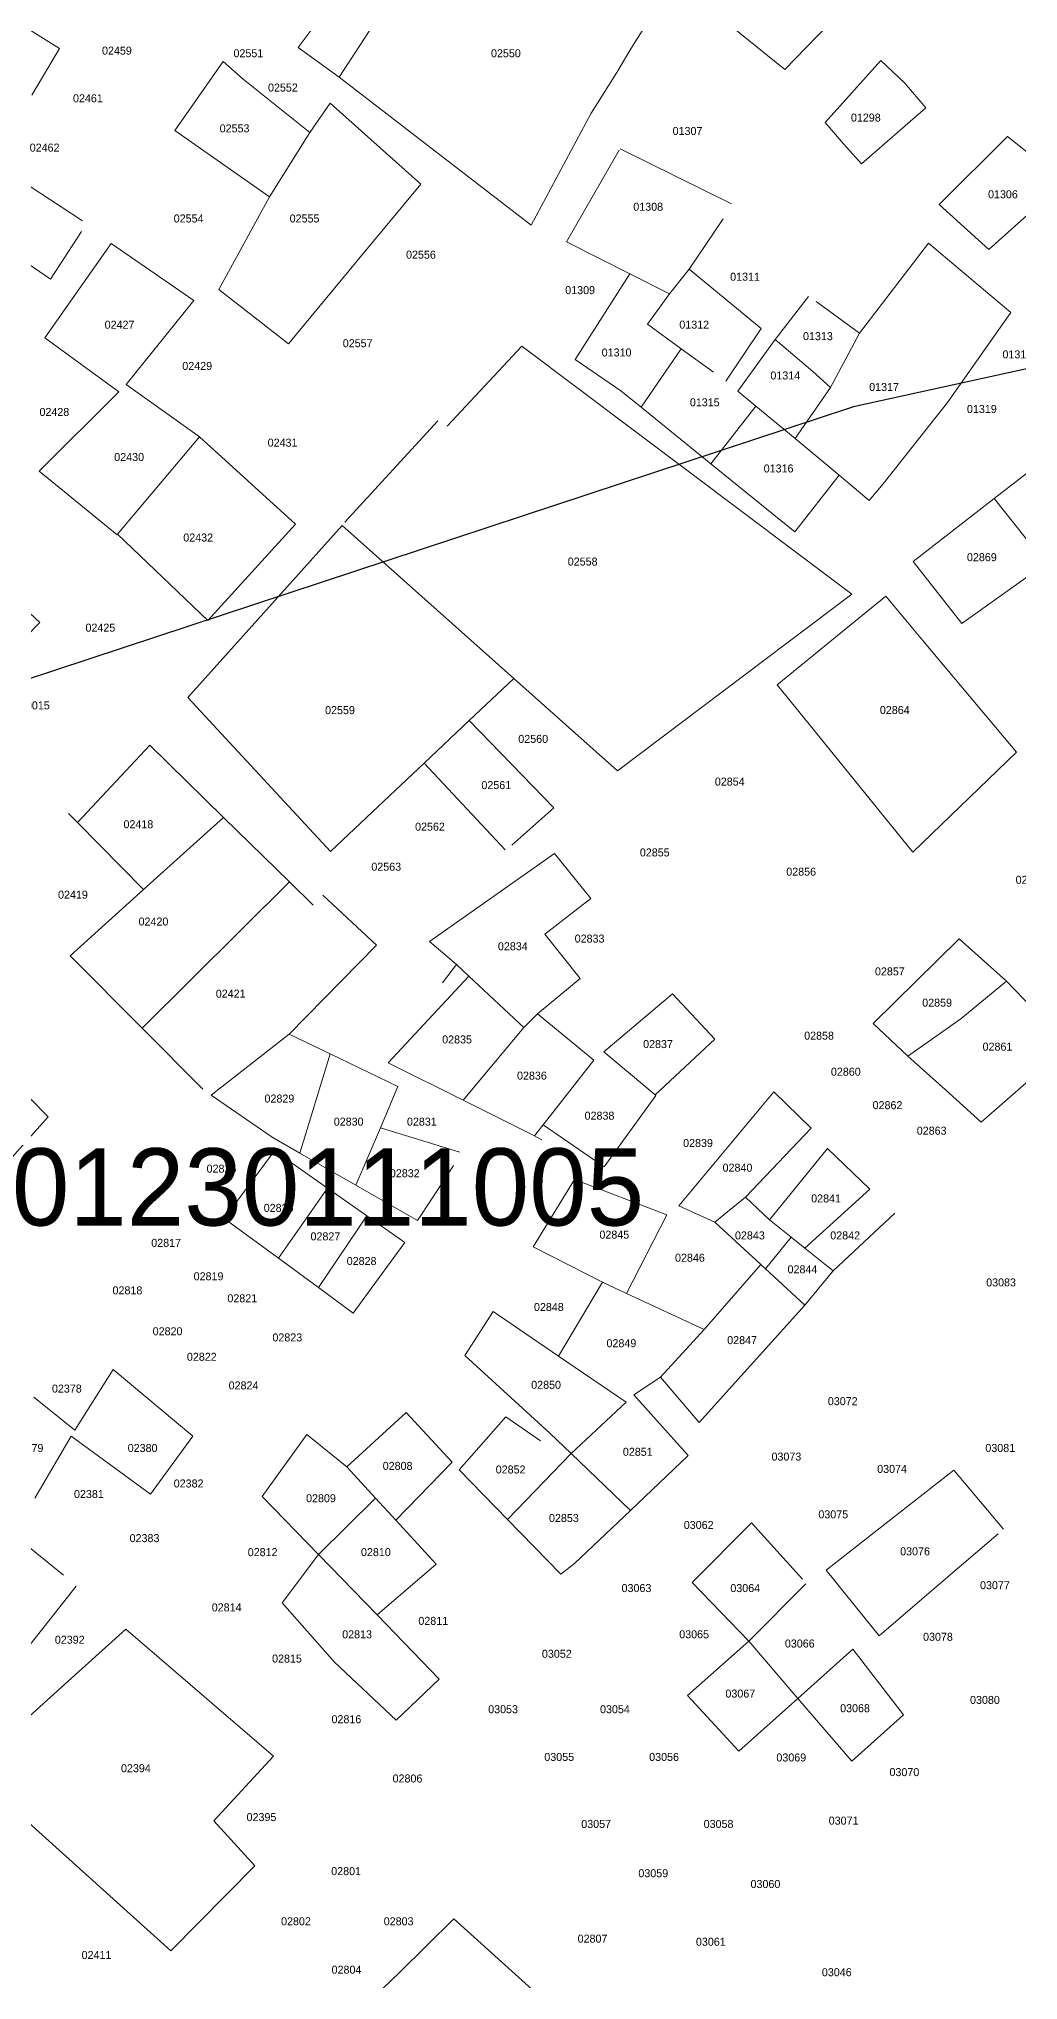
# Model space of a CAD drawing. Header units: metres. Extents: x 245232 to 248406, y 1633796 to 1637634.
# Drawn here: x 247882.7 to 248066.1, y 1635560.7 to 1635924.5 of the extents above; entities that cross this region are included whole.
import ezdxf
from ezdxf.enums import TextEntityAlignment as Align

# ---------------------------------------------------------------- set-up
doc = ezdxf.new("R2010")
doc.units = ezdxf.units.M
doc.header["$MEASUREMENT"] = 0
doc.layers.add('historique_numero_parcelle', color=7, linetype='Continuous')
doc.layers.add('limites_sections', color=7, linetype='Continuous')
doc.layers.add('LIMITES_PARCELLES', color=7, linetype='Continuous', lineweight=0, true_color=0xffffff)
doc.styles.add('Style-FANCY', font='FANCY.shx')

msp = doc.modelspace()

# ---------------------------------------------------------------- linework, layer by layer
at = {"layer": 'limites_parcelles'}
for p, q in [((247938.933, 1635917.349), (247951.213, 1635936.342)), ((247872.634, 1635931.376), (247886.557, 1635922.695)), ((247931.247, 1635922.869), (247938.572, 1635932.731)), ((248022.391, 1635918.766), (248007.178, 1635931.069)), ((247996.938, 1635928.053), (247993.552, 1635922.655)), ((248030.461, 1635927.1), (248022.391, 1635918.766)), ((247886.557, 1635922.695), (247881.403, 1635913.992)), ((247908.171, 1635907.336), (247917.189, 1635920.278)), ((247917.189, 1635920.278), (247920.954, 1635916.95)), ((247938.933, 1635917.349), (247931.247, 1635922.869)), ((247993.552, 1635922.655), (247990.906, 1635918.21)), ((248029.932, 1635908.844), (248040.383, 1635920.486)), ((248040.383, 1635920.486), (248044.881, 1635916.244)), ((247920.954, 1635916.95), (247933.438, 1635906.939)), ((247974.886, 1635889.632), (247938.933, 1635917.349)), ((247990.906, 1635918.21), (247986.143, 1635910.59)), ((248044.881, 1635916.244), (248048.785, 1635911.578)), ((247933.438, 1635906.939), (247937.275, 1635912.495)), ((247937.275, 1635912.495), (247954.208, 1635897.282)), ((247986.143, 1635910.59), (247974.886, 1635889.632)), ((248048.785, 1635911.578), (248036.746, 1635901.127)), ((247925.898, 1635894.9), (247908.171, 1635907.336)), ((247925.898, 1635894.9), (247933.438, 1635906.939)), ((248033.372, 1635904.875), (248029.932, 1635908.844)), ((248051.298, 1635893.454), (248064.102, 1635906.237)), ((248064.102, 1635906.237), (248070.493, 1635901.111)), ((247981.487, 1635886.497), (247991.351, 1635903.654)), ((247991.533, 1635903.928), (248012.4, 1635893.594)), ((248036.746, 1635901.127), (248033.372, 1635904.875)), ((247874.106, 1635901.415), (247890.84, 1635890.402)), ((247916.373, 1635877.57), (247925.898, 1635894.9)), ((247954.208, 1635897.282), (247942.332, 1635882.929)), ((248074.565, 1635897.576), (248060.621, 1635885.072)), ((247884.86, 1635879.507), (247867.629, 1635891.334)), ((248010.817, 1635890.766), (248004.467, 1635881.373)), ((248060.621, 1635885.072), (248051.298, 1635893.454)), ((247890.708, 1635888.418), (247884.86, 1635879.507)), ((247883.785, 1635868.478), (247896.264, 1635886.169)), ((247896.264, 1635886.169), (247911.742, 1635875.453)), ((247993.372, 1635880.483), (247981.487, 1635886.497)), ((248036.349, 1635869.335), (248049.284, 1635886.206)), ((248049.284, 1635886.206), (248064.685, 1635873.243)), ((247942.332, 1635882.929), (247929.47, 1635867.384)), ((247983.117, 1635864.434), (247993.372, 1635880.483)), ((248000.763, 1635876.743), (247993.372, 1635880.483)), ((248004.467, 1635881.373), (248000.763, 1635876.743)), ((248004.467, 1635881.373), (248017.94, 1635870.23)), ((247929.47, 1635867.384), (247916.373, 1635877.57)), ((247996.661, 1635871.054), (248000.763, 1635876.743)), ((248020.606, 1635868.144), (248026.824, 1635876.256)), ((247911.742, 1635875.453), (247899.042, 1635859.711)), ((248028.279, 1635875.288), (248036.349, 1635869.335)), ((248064.685, 1635873.243), (248058.454, 1635864.355)), ((248002.997, 1635866.431), (247996.661, 1635871.054)), ((248017.94, 1635870.23), (248011.346, 1635860.339)), ((248030.925, 1635859.148), (248036.349, 1635869.335)), ((247897.702, 1635858.377), (247883.785, 1635868.478)), ((247959.178, 1635851.901), (247973.148, 1635866.929)), ((247973.148, 1635866.929), (248034.955, 1635820.469)), ((247995.458, 1635855.493), (248002.997, 1635866.431)), ((248009.013, 1635862.041), (248002.997, 1635866.431)), ((248013.595, 1635858.487), (248020.606, 1635868.144)), ((248020.606, 1635868.144), (248027.618, 1635862.191)), ((247991.669, 1635858.569), (247983.117, 1635864.434)), ((248027.618, 1635862.191), (248030.925, 1635859.148)), ((248058.454, 1635864.355), (248052.841, 1635856.346)), ((247882.722, 1635843.472), (247897.702, 1635858.377)), ((247899.042, 1635859.711), (247912.801, 1635849.921)), ((247995.458, 1635855.493), (247991.669, 1635858.569)), ((248016.957, 1635855.698), (248013.595, 1635858.487)), ((248024.299, 1635849.61), (248030.925, 1635859.148)), ((248000.849, 1635851.117), (247995.458, 1635855.493)), ((248016.957, 1635855.698), (248008.549, 1635844.867)), ((248016.957, 1635855.698), (248024.299, 1635849.61)), ((248052.841, 1635856.346), (248040.776, 1635841.106)), ((247940.022, 1635833.909), (247957.379, 1635852.959)), ((248008.549, 1635844.867), (248000.849, 1635851.117)), ((247897.41, 1635831.666), (247912.801, 1635849.921)), ((247912.801, 1635849.921), (247930.728, 1635833.585)), ((248024.299, 1635849.61), (248032.59, 1635842.734)), ((247897.341, 1635831.584), (247882.722, 1635843.472)), ((248024.266, 1635832.11), (248008.549, 1635844.867)), ((248061.592, 1635838.361), (248071.787, 1635846.266)), ((248032.59, 1635842.734), (248024.266, 1635832.11)), ((248038.201, 1635838.024), (248032.59, 1635842.734)), ((248040.776, 1635841.106), (248038.201, 1635838.024)), ((248046.412, 1635826.593), (248061.592, 1635838.361)), ((248071.238, 1635826.216), (248061.592, 1635838.361)), ((247910.6, 1635801.101), (247939.499, 1635833.326)), ((247930.728, 1635833.585), (247914.325, 1635815.516)), ((247939.499, 1635833.326), (247971.647, 1635804.644)), ((247897.41, 1635831.666), (247897.341, 1635831.584)), ((247914.325, 1635815.516), (247897.41, 1635831.666)), ((247869.265, 1635827.806), (247882.846, 1635815.159)), ((248055.553, 1635814.931), (248046.412, 1635826.593)), ((248069.711, 1635825.044), (248055.553, 1635814.931)), ((248034.955, 1635820.469), (247991.053, 1635787.331)), ((248032.215, 1635812.612), (248041.305, 1635820.045)), ((248041.305, 1635820.045), (248048.509, 1635811.438)), ((247882.846, 1635815.159), (247868.352, 1635800.239)), ((248020.985, 1635803.429), (248032.215, 1635812.612)), ((248048.509, 1635811.438), (248065.752, 1635790.835)), ((247971.647, 1635804.644), (247963.288, 1635796.746)), ((247991.053, 1635787.331), (247971.647, 1635804.644)), ((248027.699, 1635795.148), (248020.985, 1635803.429)), ((247937.32, 1635772.209), (247910.6, 1635801.101)), ((247963.288, 1635796.746), (247954.868, 1635788.79)), ((247963.288, 1635796.746), (247979.148, 1635780.384)), ((248046.385, 1635772.103), (248027.699, 1635795.148)), ((247889.928, 1635777.623), (247903.475, 1635792.128)), ((247903.475, 1635792.128), (247917.271, 1635778.609)), ((248065.752, 1635790.835), (248046.385, 1635772.103)), ((247954.868, 1635788.79), (247945.117, 1635779.577)), ((247969.995, 1635772.535), (247954.868, 1635788.79)), ((247889.928, 1635777.623), (247888.246, 1635779.327)), ((247902.298, 1635765.088), (247917.271, 1635778.609)), ((247917.271, 1635778.609), (247929.6, 1635766.529)), ((247945.117, 1635779.577), (247937.32, 1635772.209)), ((247979.148, 1635780.384), (247971.243, 1635773.373)), ((247902.298, 1635765.088), (247889.928, 1635777.623)), ((247955.844, 1635755.354), (247979.233, 1635771.864)), ((247979.233, 1635771.864), (247986.057, 1635763.416)), ((247888.561, 1635752.665), (247902.298, 1635765.088)), ((247929.6, 1635766.529), (247902.043, 1635739.094)), ((247929.6, 1635766.529), (247934.082, 1635762.136)), ((247935.881, 1635764.033), (247945.949, 1635754.64)), ((247986.057, 1635763.416), (247977.421, 1635756.739)), ((247977.421, 1635756.739), (247984.091, 1635748.398)), ((247902.043, 1635739.094), (247888.561, 1635752.665)), ((247945.949, 1635754.64), (247929.545, 1635737.971)), ((247960.924, 1635751.015), (247955.844, 1635755.354)), ((248038.913, 1635740.004), (248055.03, 1635755.825)), ((248055.03, 1635755.825), (248063.9, 1635747.946)), ((247948.118, 1635732.6), (247963.213, 1635748.866)), ((247958.278, 1635747.629), (247960.924, 1635751.015)), ((247963.213, 1635748.866), (247960.924, 1635751.015)), ((247973.484, 1635739.223), (247963.213, 1635748.866)), ((247984.091, 1635748.398), (247976.058, 1635741.808)), ((247988.487, 1635734.683), (248001.353, 1635745.512)), ((248001.353, 1635745.512), (248009.29, 1635737.045)), ((248055.328, 1635740.855), (248063.9, 1635747.946)), ((248063.9, 1635747.946), (248076.297, 1635734.991)), ((247973.484, 1635739.223), (247976.058, 1635741.808)), ((247976.058, 1635741.808), (247986.642, 1635733.129)), ((247913.408, 1635727.654), (247902.043, 1635739.094)), ((247921.26, 1635731.495), (247929.545, 1635737.971)), ((247929.545, 1635737.971), (247937.239, 1635734.266)), ((247962.122, 1635725.598), (247973.484, 1635739.223)), ((248045.451, 1635733.839), (248038.913, 1635740.004)), ((248045.451, 1635733.839), (248055.328, 1635740.855)), ((247998.092, 1635726.639), (247988.487, 1635734.683)), ((248009.29, 1635737.045), (247998.092, 1635726.639)), ((247914.966, 1635726.573), (247921.26, 1635731.495)), ((247937.239, 1635734.266), (247931.595, 1635715.664)), ((247937.239, 1635734.266), (247937.239, 1635734.266)), ((247937.239, 1635734.266), (247949.946, 1635728.146)), ((247962.122, 1635725.598), (247948.118, 1635732.6)), ((247986.642, 1635733.129), (247977.162, 1635721.008)), ((248052.454, 1635727.52), (248045.451, 1635733.839)), ((247877.686, 1635729.372), (247884.433, 1635722.493)), ((247949.946, 1635728.146), (247946.666, 1635720.455)), ((248002.57, 1635705.824), (248020.353, 1635727.186)), ((248020.353, 1635727.186), (248027.308, 1635720.376)), ((248059.138, 1635721.488), (248052.454, 1635727.52)), ((248068.028, 1635729.214), (248059.138, 1635721.488)), ((247926.369, 1635718.657), (247914.966, 1635726.573)), ((247975.514, 1635718.902), (247962.122, 1635725.598)), ((247998.239, 1635726.516), (247988.547, 1635713.127)), ((247998.092, 1635726.639), (247998.239, 1635726.516)), ((247884.433, 1635722.493), (247870.013, 1635706.354)), ((247946.666, 1635720.455), (247942.064, 1635709.667)), ((247946.666, 1635720.455), (247961.55, 1635715.849)), ((247977.162, 1635721.008), (247975.514, 1635718.902)), ((247988.547, 1635713.127), (247977.162, 1635721.008)), ((248027.308, 1635720.376), (248015.005, 1635707.412)), ((247917.385, 1635703.431), (247926.797, 1635716.129)), ((247931.572, 1635715.677), (247926.369, 1635718.657)), ((247926.797, 1635716.129), (247936.744, 1635709.137)), ((247976.905, 1635718.207), (247975.514, 1635718.902)), ((248019.503, 1635703.178), (248030.351, 1635716.54)), ((248030.351, 1635716.54), (248038.296, 1635708.919)), ((247931.595, 1635715.664), (247931.572, 1635715.677)), ((247941.954, 1635709.73), (247931.595, 1635715.664)), ((247960.369, 1635713.365), (247956.143, 1635706.903)), ((247931.93, 1635702.234), (247936.744, 1635709.137)), ((247936.744, 1635709.137), (247944.128, 1635703.945)), ((247942.064, 1635709.667), (247941.954, 1635709.73)), ((247953.622, 1635703.046), (247942.064, 1635709.667)), ((247975.258, 1635698.146), (247982.99, 1635710.719)), ((247982.99, 1635710.719), (248000.321, 1635704.105)), ((248038.296, 1635708.919), (248026.163, 1635697.87)), ((247956.143, 1635706.903), (247953.622, 1635703.046)), ((248009.277, 1635702.764), (248002.57, 1635705.824)), ((248009.277, 1635702.764), (248015.005, 1635707.412)), ((248015.005, 1635707.412), (248019.503, 1635703.178)), ((247927.567, 1635695.976), (247917.385, 1635703.431)), ((247927.567, 1635695.976), (247931.93, 1635702.234)), ((247944.128, 1635703.945), (247935.087, 1635690.472)), ((247944.128, 1635703.945), (247951.24, 1635698.945)), ((248000.321, 1635704.105), (247992.741, 1635689.402)), ((248009.277, 1635702.764), (248017.876, 1635694.826)), ((248023.594, 1635699.918), (248019.503, 1635703.178)), ((248042.963, 1635704.443), (248031.464, 1635693.645)), ((247951.24, 1635698.945), (247946.119, 1635691.93)), ((247988.243, 1635691.519), (247975.258, 1635698.146)), ((248023.594, 1635699.918), (248018.748, 1635694.02)), ((248026.163, 1635697.87), (248023.594, 1635699.918)), ((247935.087, 1635690.472), (247927.567, 1635695.976)), ((248007.293, 1635682.655), (248017.876, 1635694.826)), ((248017.876, 1635694.826), (248017.876, 1635694.826)), ((248017.876, 1635694.826), (248026.113, 1635687.207)), ((248031.464, 1635693.645), (248026.163, 1635697.87)), ((247946.119, 1635691.93), (247941.583, 1635685.716)), ((247979.988, 1635677.646), (247988.243, 1635691.519)), ((247992.741, 1635689.402), (247988.243, 1635691.519)), ((248031.391, 1635693.576), (248026.113, 1635687.207)), ((248031.464, 1635693.645), (248031.391, 1635693.576)), ((247941.583, 1635685.716), (247935.087, 1635690.472)), ((248007.293, 1635682.655), (247992.741, 1635689.402)), ((248026.113, 1635687.207), (248006.357, 1635665.212)), ((247962.485, 1635677.778), (247967.777, 1635685.981)), ((247967.777, 1635685.981), (247979.988, 1635677.646)), ((247999.13, 1635673.677), (248007.293, 1635682.655)), ((247978.36, 1635663.226), (247962.485, 1635677.778)), ((247979.988, 1635677.646), (247992.648, 1635669.004)), ((247889.427, 1635663.752), (247896.599, 1635675.114)), ((247896.599, 1635675.114), (247911.518, 1635662.668)), ((247999.13, 1635673.677), (247994.103, 1635670.37)), ((248006.357, 1635665.212), (247999.13, 1635673.677)), ((247881.756, 1635669.92), (247889.427, 1635663.752)), ((247992.648, 1635669.004), (247982.388, 1635659.364)), ((247994.103, 1635670.37), (248004.289, 1635658.993)), ((247940.392, 1635656.876), (247951.505, 1635667.063)), ((247951.505, 1635667.063), (247960.101, 1635657.779)), ((247961.427, 1635656.347), (247970.158, 1635666.269)), ((247970.158, 1635666.269), (247976.64, 1635661.771)), ((247888.733, 1635662.653), (247881.946, 1635650.991)), ((247903.575, 1635651.799), (247888.733, 1635662.653)), ((247911.518, 1635662.668), (247903.575, 1635651.799)), ((247924.517, 1635651.32), (247932.852, 1635662.962)), ((247932.852, 1635662.962), (247940.392, 1635656.876)), ((247982.388, 1635659.364), (247978.36, 1635663.226)), ((247970.456, 1635647.044), (247982.388, 1635659.364)), ((247982.388, 1635659.364), (247993.483, 1635648.724)), ((248004.289, 1635658.993), (247993.483, 1635648.724)), ((247940.392, 1635656.876), (247945.748, 1635651.032)), ((247960.101, 1635657.779), (247949.533, 1635646.9)), ((247970.456, 1635647.044), (247961.427, 1635656.347)), ((248041.12, 1635646.124), (248054.03, 1635656.275)), ((248054.03, 1635656.275), (248063.33, 1635645.196)), ((247935.058, 1635640.447), (247924.517, 1635651.32)), ((247935.058, 1635640.447), (247945.748, 1635651.032)), ((247945.748, 1635651.032), (247949.533, 1635646.9)), ((247980.449, 1635636.746), (247970.456, 1635647.044)), ((247993.483, 1635648.724), (247982.99, 1635638.752)), ((247877.282, 1635644.795), (247887.282, 1635636.6)), ((247949.533, 1635646.9), (247957.081, 1635638.664)), ((248005.044, 1635635.215), (248016.163, 1635646.423)), ((248016.163, 1635646.423), (248025.721, 1635635.842)), ((248030.158, 1635637.504), (248041.12, 1635646.124)), ((248062.313, 1635644.323), (248051.624, 1635635.154)), ((247928.259, 1635631.429), (247935.058, 1635640.447)), ((247946.029, 1635629.13), (247935.058, 1635640.447)), ((247957.081, 1635638.664), (247946.029, 1635629.13)), ((247982.99, 1635638.752), (247980.449, 1635636.746)), ((248040.072, 1635625.244), (248030.158, 1635637.504)), ((247889.659, 1635634.55), (247880.352, 1635622.728)), ((248015.627, 1635624.209), (248005.044, 1635635.215)), ((248026.349, 1635634.965), (248015.627, 1635624.209)), ((248051.624, 1635635.154), (248040.072, 1635625.244)), ((247938.079, 1635620.287), (247928.259, 1635631.429)), ((247946.029, 1635629.13), (247957.677, 1635617.116)), ((247887.575, 1635616.159), (247899.003, 1635626.493)), ((247899.003, 1635626.493), (247926.631, 1635602.692)), ((248004.157, 1635614.014), (248015.627, 1635624.209)), ((248015.627, 1635624.209), (248024.818, 1635613.492)), ((248024.818, 1635613.492), (248035.107, 1635622.725)), ((248035.107, 1635622.725), (248044.638, 1635610.442)), ((247949.584, 1635609.419), (247938.079, 1635620.287)), ((247875.508, 1635605.247), (247887.575, 1635616.159)), ((247957.677, 1635617.116), (247949.584, 1635609.419)), ((248013.775, 1635603.583), (248004.157, 1635614.014)), ((248024.818, 1635613.492), (248013.775, 1635603.583)), ((248034.917, 1635601.715), (248024.818, 1635613.492)), ((248044.638, 1635610.442), (248034.917, 1635601.715)), ((247926.631, 1635602.692), (247915.433, 1635590.572)), ((247907.416, 1635566.168), (247870.269, 1635599.664)), ((247915.433, 1635590.572), (247923.126, 1635582.142)), ((247923.126, 1635582.142), (247907.416, 1635566.168)), ((247950.305, 1635562.182), (247960.404, 1635572.184)), ((247960.404, 1635572.184), (247981.416, 1635553.173)), ((247939.445, 1635551.811), (247950.305, 1635562.182))]:
    msp.add_line(p, q, dxfattribs=at)
at = {"layer": 'limites_sections', "flags": 128}
msp.add_lwpolyline([(248216.648, 1636235.955), (248272.648, 1636198.72), (248243.07, 1636149.637), (248141.915, 1635980.173), (248141.915, 1635980.173), (248171.545, 1635933.921), (248161.57, 1635940.749), (248124.197, 1635949.612), (248109.512, 1635952.231), (248095.534, 1635961.94), (248141.407, 1635889.947), (248132.348, 1635883.927), (248124.684, 1635878.833), (248123.24, 1635877.874), (248116.477, 1635873.38), (248103.857, 1635870.612), (248059.742, 1635860.935), (248035.235, 1635855.56), (247736.285, 1635756.84)], dxfattribs=at)

# ---------------------------------------------------------------- texts
at = {"layer": 'historique_numero_parcelle', "style": 'Style-FANCY'}
for s, p in [('02459', (247897.314, 1635922.309)), ('02551', (247921.932, 1635921.821)), ('02550', (247970.157, 1635921.821)), ('02461', (247891.876, 1635913.377)), ('02552', (247928.397, 1635915.391)), ('01298', (248037.56, 1635909.766)), ('02553', (247919.345, 1635907.742)), ('01307', (248004.165, 1635907.25)), ('02462', (247883.771, 1635904.137)), ('01306', (248063.235, 1635895.392)), ('02554', (247910.736, 1635890.858)), ('02555', (247932.449, 1635890.858)), ('01308', (247996.804, 1635893.056)), ('02556', (247954.247, 1635884.075)), ('01311', (248014.938, 1635879.941)), ('01309', (247984.056, 1635877.425)), ('02427', (247897.808, 1635870.947)), ('01312', (248005.422, 1635870.957)), ('01313', (248028.583, 1635868.801)), ('02557', (247942.396, 1635867.479)), ('01310', (247990.879, 1635865.747)), ('01318', (248065.928, 1635865.387)), ('02429', (247912.35, 1635863.222)), ('01314', (248022.478, 1635861.435)), ('01317', (248040.971, 1635859.278)), ('02428', (247885.599, 1635854.597)), ('01315', (248007.397, 1635856.404)), ('01319', (248059.285, 1635855.146)), ('02431', (247928.33, 1635848.848)), ('02430', (247899.603, 1635846.153)), ('01316', (248021.222, 1635844.007)), ('02432', (247912.53, 1635831.061)), ('02558', (247984.528, 1635826.558)), ('02869', (248059.285, 1635827.376)), ('02425', (247894.217, 1635814.172)), ('00015', (247881.943, 1635799.602)), ('02559', (247939.083, 1635798.715)), ('02864', (248042.976, 1635798.739)), ('02560', (247975.268, 1635793.321)), ('02561', (247968.356, 1635784.663)), ('02854', (248012.07, 1635785.318)), ('02418', (247901.331, 1635777.328)), ('02562', (247955.935, 1635776.87)), ('02855', (247998.029, 1635772.042)), ('02563', (247947.748, 1635769.366)), ('02856', (248025.45, 1635768.434)), ('02865', (248068.401, 1635766.919)), ('02419', (247889.077, 1635764.122)), ('02420', (247904.159, 1635759.092)), ('02833', (247985.823, 1635755.897)), ('02834', (247971.449, 1635754.454)), ('02857', (248042.06, 1635749.746)), ('02421', (247918.612, 1635745.571)), ('02859', (248050.904, 1635743.891)), ('02858', (248028.797, 1635737.706)), ('02835', (247961.012, 1635736.992)), ('02837', (247998.639, 1635736.126)), ('02861', (248062.214, 1635735.644)), ('02836', (247975.026, 1635730.21)), ('02860', (248033.807, 1635730.944)), ('02829', (247927.738, 1635725.916)), ('02838', (247987.683, 1635722.705)), ('02862', (248041.618, 1635724.677)), ('02830', (247940.712, 1635721.587)), ('02831', (247954.415, 1635721.587)), ('02863', (248049.886, 1635719.894)), ('02839', (248006.129, 1635717.582)), ('02825', (247916.895, 1635712.784)), ('02832', (247951.221, 1635711.918)), ('02840', (248013.523, 1635712.964)), ('02826', (247927.593, 1635705.424)), ('02841', (248030.109, 1635707.192)), ('02817', (247906.532, 1635698.873)), ('02827', (247936.357, 1635700.085)), ('02845', (247990.457, 1635700.409)), ('02843', (248015.845, 1635700.265)), ('02842', (248033.691, 1635700.265)), ('02828', (247943.133, 1635695.467)), ('02846', (248004.615, 1635696.08)), ('02844', (248025.689, 1635693.915)), ('02818', (247899.283, 1635689.967)), ('02819', (247914.47, 1635692.606)), ('03083', (248062.884, 1635691.46)), ('02821', (247920.79, 1635688.483)), ('02848', (247978.203, 1635686.844)), ('02820', (247906.799, 1635682.298)), ('02823', (247929.221, 1635681.144)), ('02849', (247991.785, 1635680.061)), ('02847', (248014.388, 1635680.639)), ('02822', (247913.209, 1635677.515)), ('02824', (247921.024, 1635672.155)), ('02850', (247977.684, 1635672.269)), ('02378', (247887.936, 1635671.56)), ('03072', (248033.229, 1635669.2)), ('02379', (247880.754, 1635660.421)), ('02380', (247902.12, 1635660.421)), ('02851', (247994.847, 1635659.714)), ('03073', (248022.681, 1635658.81)), ('03081', (248062.732, 1635660.434)), ('02382', (247910.738, 1635653.773)), ('02808', (247949.877, 1635657.07)), ('02852', (247971.038, 1635656.394)), ('03074', (248042.472, 1635656.501)), ('02381', (247892.065, 1635651.796)), ('02809', (247935.527, 1635651.008)), ('02853', (247981.015, 1635647.303)), ('03075', (248031.46, 1635647.987)), ('02383', (247902.479, 1635643.532)), ('03062', (248006.255, 1635646.002)), ('02812', (247924.599, 1635640.907)), ('02810', (247945.806, 1635640.907)), ('03076', (248046.771, 1635641.06)), ('03063', (247994.608, 1635634.169)), ('03064', (248014.976, 1635634.169)), ('03077', (248061.734, 1635634.71)), ('02814', (247917.859, 1635630.552)), ('02811', (247956.554, 1635628.027)), ('02392', (247888.475, 1635624.487)), ('02813', (247942.289, 1635625.501)), ('03065', (248005.405, 1635625.51)), ('03078', (248051.066, 1635625.041)), ('02815', (247929.155, 1635620.956)), ('03052', (247979.69, 1635621.857)), ('03066', (248025.185, 1635623.778)), ('03067', (248014.055, 1635614.398)), ('03053', (247969.628, 1635611.467)), ('03054', (247990.574, 1635611.467)), ('03068', (248035.535, 1635611.656)), ('03080', (248059.86, 1635613.208)), ('02816', (247940.286, 1635609.591)), ('02394', (247900.863, 1635600.411)), ('03055', (247980.137, 1635602.52)), ('03056', (247999.774, 1635602.52)), ('03069', (248023.6, 1635602.42)), ('03070', (248044.777, 1635599.678)), ('02806', (247951.725, 1635598.487)), ('02395', (247924.383, 1635591.248)), ('03057', (247987.057, 1635589.965)), ('03058', (248009.979, 1635589.965)), ('03071', (248033.395, 1635590.587)), ('02801', (247940.234, 1635581.123)), ('03059', (247997.755, 1635580.729)), ('03060', (248018.758, 1635578.708)), ('02802', (247930.841, 1635571.722)), ('02803', (247950.065, 1635571.722)), ('02807', (247986.377, 1635568.47)), ('03061', (248008.53, 1635567.885)), ('02411', (247893.491, 1635565.407)), ('02804', (247940.304, 1635562.651)), ('03046', (248032.115, 1635562.175))]:
    msp.add_text(s, height=1.5, dxfattribs=at).set_placement(p, align=Align.MIDDLE_CENTER)
at = {"layer": 'limites_sections', "linetype": 'Continuous', "lineweight": 0, "style": 'Style-FANCY'}
msp.add_text('01230111005', height=14.47425, dxfattribs=at).set_placement((247936.847, 1635709.352), align=Align.MIDDLE_CENTER)

doc.saveas('drawing.dxf')
